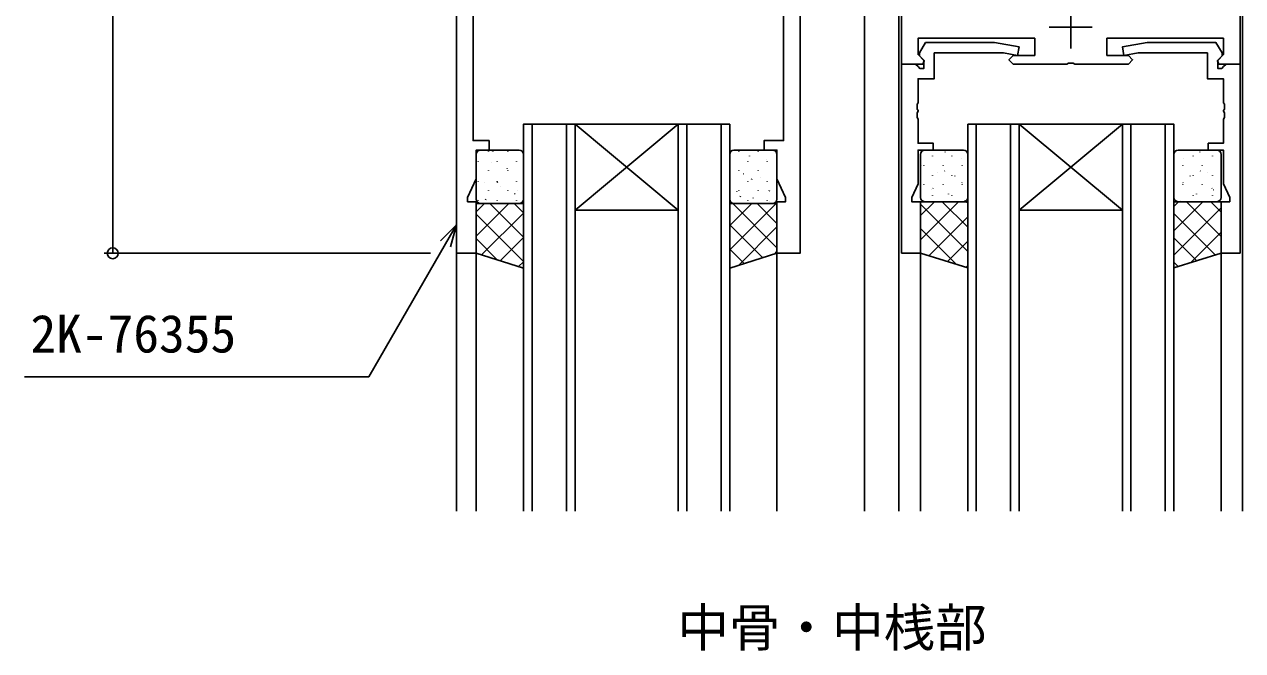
# Model space of a CAD drawing. Units: millimetres, scale not verified. Extents: x -437 to 438, y -681 to 679.
# Drawn here: x -77 to 64.8, y 104.5 to 177.3 of the extents above; entities that cross this region are included whole.
import ezdxf
from ezdxf.enums import TextEntityAlignment as Align

# ---------------------------------------------------------------- set-up
doc = ezdxf.new("R2010")
doc.units = ezdxf.units.MM
doc.header["$LTSCALE"] = 4
for name, color, linetype in [('0-1_USER1', 3, 'Continuous'), ('0-2_YKK_11', 7, 'Continuous'), ('0-3_YKK_12', 2, 'Continuous'), ('0-4_YKK_13', 4, 'Continuous'), ('0-6_YKK_D', 6, 'Continuous')]:
    doc.layers.add(name, color=color, linetype=linetype)
doc.styles.add('ＭＳ ゴシック', font='')
doc.styles.get('ＭＳ ゴシック').set_extended_font_data('MS Gothic')

msp = doc.modelspace()

# ---------------------------------------------------------------- linework, layer by layer
at = {"layer": '0-2_YKK_11'}
for p, q in [((44.8, 179.486), (44.8, 174.486)), ((42.3, 176.986), (47.3, 176.986))]:
    msp.add_line(p, q, dxfattribs=at)
for points in [[(13.3, 250.686), (13.3, 150.686), (10.6, 150.686), (10.6, 156.686), (11.6, 156.686), (11.6, 157.186), (10.6, 159.331), (10.6, 162.686), (9.1, 162.686), (9.1, 163.786), (11.37, 163.786), (11.37, 179.186)], [(25.1, 228.686), (25.1, 172.686), (27.576, 172.686), (27.736, 173.074), (27.03, 173.78), (27.03, 175.686), (40.6, 175.686), (40.6, 173.686), (38.1, 173.686), (37.6, 173.186), (38.1, 172.686), (44.342, 172.686), (44.525, 172.806), (45.075, 172.806), (45.258, 172.686), (51.5, 172.686), (52, 173.186), (51.5, 173.686), (49, 173.686), (49, 175.686), (62.57, 175.686), (62.57, 173.78), (61.864, 173.074), (62.024, 172.686), (64.5, 172.686), (64.5, 228.686)], [(-24.77, 179.186), (-24.77, 163.786), (-22.9, 163.786), (-22.9, 162.686), (-24.4, 162.686), (-24.4, 159.331), (-25.4, 157.186), (-25.4, 156.686), (-24.4, 156.686), (-24.4, 150.686), (-26.7, 150.686), (-26.7, 214.686)]]:
    msp.add_lwpolyline(points, dxfattribs=at)
for points in [[(25.1, 150.686), (25.1, 172.686), (26.73, 172.686), (27.03, 172.386), (27.23, 172.186), (27.7, 172.186), (27.7, 173.136), (27.2, 173.636), (27.2, 173.974), (27.9, 175.186), (35.908, 175.186), (38.787, 174.678), (38.613, 173.694), (36.955, 173.986), (28.9, 173.986), (28.9, 170.986), (27.03, 170.986), (27.03, 168.194), (26.91, 168.011), (26.91, 167.461), (27.03, 167.278), (27.03, 167.194), (26.91, 167.011), (26.91, 166.461), (27.03, 166.278), (27.03, 163.486), (28.8, 163.486), (28.8, 162.686), (27.03, 162.686), (27.03, 158.752), (26.3, 157.186), (26.3, 156.686), (27.3, 156.686), (27.3, 150.686)], [(64.5, 150.686), (64.5, 172.686), (62.87, 172.686), (62.57, 172.386), (62.37, 172.186), (61.9, 172.186), (61.9, 173.136), (62.4, 173.636), (62.4, 173.974), (61.7, 175.186), (53.692, 175.186), (50.813, 174.678), (50.987, 173.694), (52.645, 173.986), (60.7, 173.986), (60.7, 170.986), (62.57, 170.986), (62.57, 168.194), (62.69, 168.011), (62.69, 167.461), (62.57, 167.278), (62.57, 167.194), (62.69, 167.011), (62.69, 166.461), (62.57, 166.278), (62.57, 163.486), (60.8, 163.486), (60.8, 162.686), (62.57, 162.686), (62.57, 158.752), (63.3, 157.186), (63.3, 156.686), (62.3, 156.686), (62.3, 150.686)]]:
    msp.add_lwpolyline(points, close=True, dxfattribs=at)
at = {"layer": '0-3_YKK_12'}
for p, q in [((-26.7, 280.686), (-26.7, 120.686)), ((20.8, 280.686), (20.8, 120.686)), ((24.8, 280.686), (24.8, 120.686)), ((64.8, 120.686), (64.8, 280.686)), ((-17.9, 165.686), (-17.9, 120.686)), ((-13.9, 120.686), (-13.9, 165.686)), ((-12.9, 165.686), (-0.9, 165.686)), ((-12.9, 165.686), (-0.9, 155.686)), ((-0.9, 165.686), (-12.9, 155.686)), ((0.1, 165.686), (0.1, 120.686)), ((4.1, 120.686), (4.1, 165.686)), ((32.8, 165.686), (32.8, 120.686)), ((33.8, 120.686), (33.8, 165.686)), ((37.8, 165.686), (37.8, 120.686)), ((38.8, 165.686), (50.8, 165.686)), ((38.8, 165.686), (50.8, 155.686)), ((50.8, 165.686), (38.8, 155.686)), ((50.8, 165.686), (50.8, 120.686)), ((51.8, 120.686), (51.8, 165.686)), ((55.8, 165.686), (55.8, 120.686)), ((-12.9, 155.686), (-0.9, 155.686)), ((38.8, 155.686), (50.8, 155.686)), ((-24.4, 150.686), (-24.4, 120.686)), ((10.6, 150.686), (10.6, 120.686)), ((27.3, 120.686), (27.3, 150.686)), ((62.3, 120.686), (62.3, 150.686))]:
    msp.add_line(p, q, dxfattribs=at)
for points in [[(-18.9, 120.686), (-18.9, 165.686), (-12.9, 165.686), (-12.9, 120.686)], [(-0.9, 120.686), (-0.9, 165.686), (5.1, 165.686), (5.1, 120.686)], [(38.8, 120.686), (38.8, 165.686), (32.8, 165.686)], [(56.8, 120.686), (56.8, 165.686), (50.8, 165.686)]]:
    msp.add_lwpolyline(points, dxfattribs=at)
at = {"layer": '0-4_YKK_13'}
for p, q in [((-24.4, 156.971), (-24.4, 162.186)), ((-23.9, 162.686), (-19.4, 162.686)), ((-22.974, 162.537), (-22.974, 162.575)), ((-22.521, 162.52), (-22.48, 162.583)), ((-20.731, 162.537), (-20.731, 162.575)), ((-18.9, 162.186), (-18.9, 156.971)), ((5.1, 162.186), (5.1, 156.971)), ((10.1, 162.686), (5.6, 162.686)), ((6.179, 162.537), (6.179, 162.575)), ((7.417, 161.992), (7.42, 161.999)), ((8.421, 162.537), (8.421, 162.575)), ((10.6, 156.971), (10.6, 162.186)), ((27.3, 157.186), (27.3, 162.186)), ((27.8, 162.686), (32.3, 162.686)), ((28.717, 161.979), (28.717, 162.016)), ((30.166, 162.458), (30.169, 162.465)), ((30.959, 161.979), (30.959, 162.016)), ((32.038, 161.726), (32.04, 161.733)), ((32.8, 162.186), (32.8, 157.186)), ((56.8, 162.186), (56.8, 157.186)), ((61.8, 162.686), (57.3, 162.686)), ((57.962, 161.726), (57.96, 161.733)), ((59.041, 161.979), (59.041, 162.016)), ((59.834, 162.458), (59.831, 162.465)), ((61.283, 161.979), (61.283, 162.016)), ((62.3, 157.186), (62.3, 162.186)), ((-24.185, 161.326), (-24.185, 161.364)), ((-22.974, 160.257), (-22.974, 160.295)), ((-22.662, 161.288), (-22.66, 161.295)), ((-21.942, 161.326), (-21.942, 161.364)), ((-20.791, 160.556), (-20.788, 160.563)), ((-20.731, 160.257), (-20.731, 160.295)), ((-19.7, 161.326), (-19.7, 161.364)), ((6.179, 160.257), (6.179, 160.295)), ((7.21, 161.326), (7.21, 161.364)), ((8.421, 160.257), (8.421, 160.295)), ((9.389, 161.542), (9.391, 161.55)), ((9.453, 161.326), (9.453, 161.364)), ((27.466, 160.85), (27.469, 160.857)), ((27.686, 160.91), (27.686, 160.947)), ((29.928, 160.91), (29.928, 160.947)), ((30.088, 160.224), (30.13, 160.287)), ((32.171, 160.91), (32.171, 160.947)), ((57.829, 160.91), (57.829, 160.947)), ((59.912, 160.224), (59.87, 160.287)), ((60.072, 160.91), (60.072, 160.947)), ((-24.185, 159.046), (-24.185, 159.084)), ((-23.491, 158.948), (-23.488, 158.955)), ((-21.967, 158.918), (-21.926, 158.981)), ((-21.942, 159.046), (-21.942, 159.084)), ((-19.7, 159.046), (-19.7, 159.084)), ((6.689, 159.934), (6.691, 159.941)), ((7.21, 159.046), (7.21, 159.084)), ((7.649, 159.269), (7.69, 159.332)), ((8.648, 159.45), (8.65, 159.457)), ((9.453, 159.046), (9.453, 159.084)), ((28.717, 159.699), (28.717, 159.736)), ((29.338, 160.118), (29.34, 160.125)), ((30.959, 159.699), (30.959, 159.736)), ((31.309, 159.669), (31.312, 159.676)), ((32.131, 158.871), (32.172, 158.933)), ((57.869, 158.871), (57.828, 158.933)), ((58.691, 159.669), (58.688, 159.676)), ((59.041, 159.699), (59.041, 159.736)), ((60.662, 160.118), (60.66, 160.125)), ((61.283, 159.699), (61.283, 159.736)), ((-22.974, 157.977), (-22.974, 158.015)), ((-21.519, 158.499), (-21.517, 158.506)), ((-20.731, 157.977), (-20.731, 158.015)), ((-19.925, 157.564), (-19.883, 157.627)), ((-19.56, 158.014), (-19.557, 158.021)), ((5.948, 157.842), (5.95, 157.849)), ((6.179, 157.977), (6.179, 158.015)), ((8.421, 157.977), (8.421, 158.015)), ((9.691, 157.915), (9.733, 157.978)), ((10.519, 158.718), (10.522, 158.725)), ((27.686, 158.63), (27.686, 158.667)), ((28.609, 158.061), (28.612, 158.068)), ((28.717, 157.419), (28.717, 157.456)), ((28.753, 158.207), (28.795, 158.27)), ((29.928, 158.63), (29.928, 158.667)), ((30.568, 157.576), (30.571, 157.583)), ((30.959, 157.419), (30.959, 157.456)), ((32.171, 158.63), (32.171, 158.667)), ((57.829, 158.63), (57.829, 158.667)), ((59.041, 157.419), (59.041, 157.456)), ((59.432, 157.576), (59.429, 157.583)), ((60.072, 158.63), (60.072, 158.667)), ((61.247, 158.207), (61.205, 158.27)), ((61.283, 157.419), (61.283, 157.456)), ((61.391, 158.061), (61.388, 158.068)), ((-24.4, 155.515), (-23.444, 156.471)), ((-24.4, 152.687), (-20.616, 156.471)), ((-24.219, 156.89), (-24.217, 156.898)), ((-24.185, 156.766), (-24.185, 156.804)), ((-19.4, 156.471), (-23.9, 156.471)), ((-23.302, 156.901), (-23.261, 156.964)), ((-22.821, 156.471), (-18.9, 152.549)), ((-21.942, 156.766), (-21.942, 156.804)), ((-19.993, 156.471), (-18.9, 155.378)), ((-19.7, 156.766), (-19.7, 156.804)), ((5.1, 153.903), (7.668, 156.471)), ((5.1, 151.074), (10.497, 156.471)), ((5.463, 156.471), (10.6, 151.334)), ((5.6, 156.471), (10.1, 156.471)), ((6.314, 157.252), (6.355, 157.315)), ((7.21, 156.766), (7.21, 156.804)), ((7.819, 157.11), (7.822, 157.117)), ((8.291, 156.471), (10.6, 154.162)), ((9.453, 156.766), (9.453, 156.804)), ((9.791, 156.661), (9.793, 156.668)), ((27.3, 155.066), (28.92, 156.686)), ((27.3, 152.237), (31.749, 156.686)), ((27.3, 156.378), (32.8, 150.878)), ((32.3, 156.686), (27.8, 156.686)), ((29.82, 156.686), (32.8, 153.706)), ((32.44, 156.844), (32.442, 156.852)), ((32.649, 156.686), (32.8, 156.535)), ((60.18, 156.686), (56.8, 153.306)), ((57.351, 156.686), (56.8, 156.135)), ((62.3, 155.978), (56.8, 150.478)), ((57.3, 156.686), (61.8, 156.686)), ((57.56, 156.844), (57.558, 156.852)), ((62.3, 152.637), (58.251, 156.686)), ((62.3, 155.466), (61.08, 156.686)), ((-24.4, 155.221), (-18.9, 149.721)), ((-23.771, 150.488), (-18.9, 155.358)), ((28.276, 150.384), (32.8, 154.909)), ((61.63, 150.479), (56.8, 155.309)), ((5.1, 154.005), (8.942, 150.163)), ((6.132, 149.278), (10.6, 153.746)), ((27.3, 153.55), (31.445, 149.405)), ((62.3, 153.15), (58.734, 149.584)), ((-24.4, 152.393), (-21.908, 149.901)), ((-21.62, 149.81), (-18.9, 152.53)), ((30.436, 149.717), (32.8, 152.08)), ((59.469, 149.811), (56.8, 152.48)), ((5.1, 151.177), (6.791, 149.485)), ((10.262, 150.58), (10.6, 150.917)), ((27.3, 150.721), (27.351, 150.67)), ((-19.47, 149.132), (-18.9, 149.702)), ((32.597, 149.049), (32.8, 149.252)), ((57.309, 149.143), (56.8, 149.652))]:
    msp.add_line(p, q, dxfattribs=at)
for points in [[(-24.4, 150.686), (-24.4, 156.471), (-18.9, 156.471), (-18.9, 148.952)], [(10.6, 150.686), (10.6, 156.471), (5.1, 156.471), (5.1, 148.952)], [(27.3, 150.686), (27.3, 156.686), (32.8, 156.686), (32.8, 148.986)], [(62.3, 150.686), (62.3, 156.686), (56.8, 156.686), (56.8, 148.986)]]:
    msp.add_lwpolyline(points, close=True, dxfattribs=at)
for centre, start, end in [((-23.9, 162.186), 90, 180), ((-19.4, 162.186), 0, 90), ((5.6, 162.186), 90, 180), ((10.1, 162.186), 0, 90), ((27.8, 162.186), 90, 180), ((32.3, 162.186), 0, 90), ((57.3, 162.186), 90, 180), ((61.8, 162.186), 0, 90), ((-23.9, 156.971), 180, 270), ((-19.4, 156.971), 270, 0), ((5.6, 156.971), 180, 270), ((10.1, 156.971), 270, 0), ((27.8, 157.186), 180, 270), ((32.3, 157.186), 270, 0), ((57.3, 157.186), 180, 270), ((61.8, 157.186), 270, 0)]:
    msp.add_arc(centre, 0.5, start, end, dxfattribs=at)
at = {"layer": '0-6_YKK_D'}
for p, q in [((-66.7, 250.686), (-66.7, 150.686)), ((-29.7, 150.686), (-67.7, 150.686))]:
    msp.add_line(p, q, dxfattribs=at)
for points in [[(-26.701, 154), (-27.976, 151.792), (-36.907, 136.322), (-76.986, 136.322)], [(-28.568, 152.133), (-26.701, 154), (-27.384, 151.45)]]:
    msp.add_lwpolyline(points, dxfattribs=at)
msp.add_circle((-66.7, 150.686), 0.637, dxfattribs=at)

# ---------------------------------------------------------------- texts
at = {"layer": '0-1_USER1', "style": 'ＭＳ ゴシック'}
msp.add_text('中骨・中桟部', height=4.399, dxfattribs=at).set_placement((-0.99, 103.647), align=Align.BOTTOM_LEFT)
at = {"layer": '0-6_YKK_D', "style": 'ＭＳ ゴシック'}
msp.add_text('2K-76355', height=4.399, dxfattribs=at).set_placement((-76.276, 137.822), align=Align.BOTTOM_LEFT)

doc.saveas('drawing.dxf')
